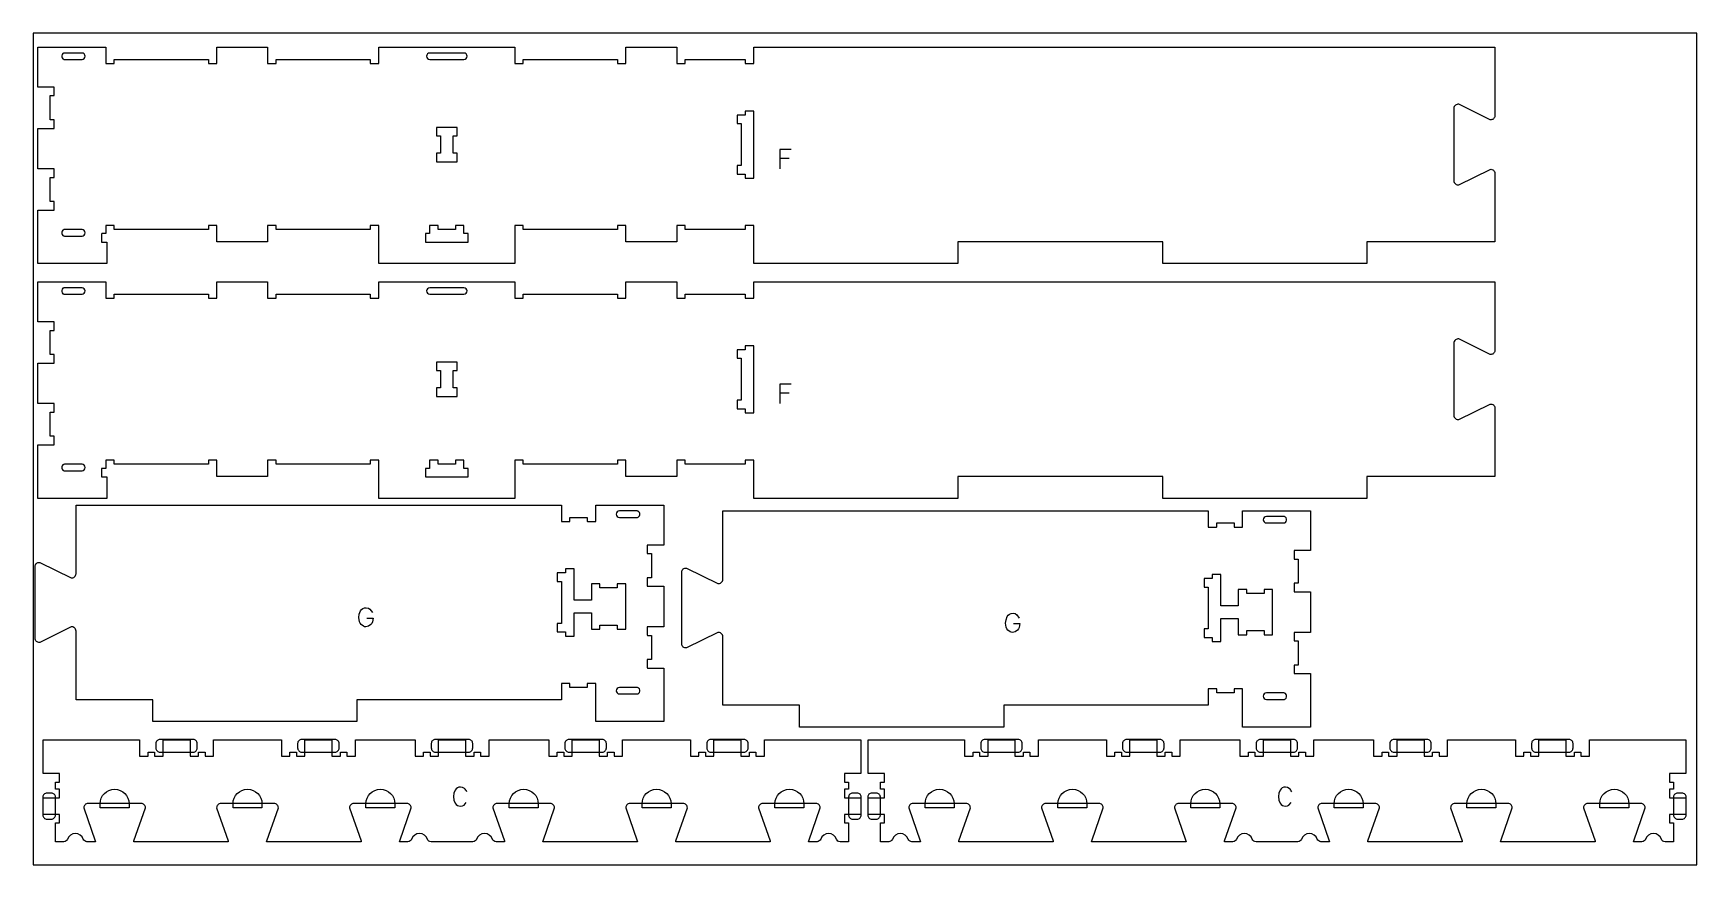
# Model space of a CAD drawing. Header units: millimetres. Extents: x -1220 to 1220, y -1930 to 4127.
# Drawn here: x -1220 to 1220, y 710 to 1930 of the extents above; entities that cross this region are included whole.
import ezdxf

# ---------------------------------------------------------------- set-up
doc = ezdxf.new("R2010")
doc.units = ezdxf.units.MM
for name, color, linetype, true_color in [('0_SHEET_SPRUCEPLY_2440X122', 1, 'Continuous', 0xff0000), ('1_ANYTOOL_1MMDEEP_LABELS_S', 2, 'Continuous', 0xffff00), ('3_ANYTOOL_CUTTHROUGH_INSID', 4, 'Continuous', 0x00ffff), ('4_ANYTOOL_CUTTHROUGH_OUTSI', 5, 'Continuous', 0x0000ff), ('5_ANYTOOL_HALF_MILL_9MM_IN', 3, 'Continuous', 0x00ff00)]:
    doc.layers.add(name, color=color, linetype=linetype, true_color=true_color)

msp = doc.modelspace()

# ---------------------------------------------------------------- linework, layer by layer
at = {"layer": '0_SHEET_SPRUCEPLY_2440X122'}
msp.add_lwpolyline([(-1220, 1930), (-1220, 710), (1220, 710), (1220, 1930)], close=True, dxfattribs=at)
at = {"layer": '1_ANYTOOL_1MMDEEP_LABELS_S'}
for p, q in [((-111.2, 1746.2), (-124.8, 1746.2)), ((-111.2, 1401.8), (-124.8, 1401.8))]:
    msp.add_line(p, q, dxfattribs=at)
for points in [[(-108.3, 1759.3), (-124.8, 1759.3), (-124.8, 1731.3)], [(-108.3, 1414.9), (-124.8, 1414.9), (-124.8, 1386.9)], [(-730.6, 1072), (-721.5, 1072), (-722.4, 1066.4), (-723.5, 1064.2), (-725, 1062.4), (-728.4, 1059.9), (-732.1, 1059.1), (-734, 1059.3), (-735.8, 1059.9), (-739.2, 1062.4), (-740.6, 1064.3), (-741.6, 1066.6), (-742.4, 1072.6), (-741.8, 1077.6), (-739.9, 1082.4), (-738.5, 1084.5), (-736.6, 1085.9), (-734.2, 1086.8), (-731.5, 1087.1), (-728.5, 1086.6), (-726.1, 1085), (-722.6, 1080.2)], [(218, 1063.8), (227.2, 1063.8), (226.2, 1058.3), (225.2, 1056.1), (223.7, 1054.2), (220.3, 1051.8), (216.5, 1050.9), (214.6, 1051.1), (212.8, 1051.7), (209.4, 1054.2), (208, 1056.1), (207, 1058.4), (206.2, 1064.5), (206.9, 1069.5), (208.7, 1074.2), (210.2, 1076.3), (212.1, 1077.8), (214.4, 1078.7), (217.2, 1079), (220.2, 1078.4), (222.6, 1076.8), (226, 1072)]]:
    msp.add_lwpolyline(points, dxfattribs=at)
for points in [[(-584.1, 816.9, 0.131103), (-587.7, 821.9), (-590.2, 823.4), (-593.3, 823.9), (-595.8, 823.7), (-597.9, 822.8), (-599.7, 821.5), (-601.1, 819.5), (-603.1, 815), (-603.7, 809.9), (-603.1, 804.9), (-601.1, 800.3), (-599.6, 798.4), (-597.7, 797), (-595.6, 796.2), (-593, 795.9), (-590.4, 796.3), (-588.1, 797.5), (-584.8, 801.4)], [(625.9, 816.9, 0.131103), (622.3, 821.9), (619.8, 823.4), (616.7, 823.9), (614.2, 823.7), (612.1, 822.8), (610.3, 821.5), (608.9, 819.5), (606.9, 815), (606.3, 809.9), (606.9, 804.9), (608.9, 800.3), (610.4, 798.4), (612.3, 797), (614.4, 796.2), (617, 795.9), (619.6, 796.3), (621.9, 797.5), (625.2, 801.4)]]:
    msp.add_lwpolyline(points, format="xyb", dxfattribs=at)
at = {"layer": '3_ANYTOOL_CUTTHROUGH_INSID'}
for points in [[(-1148.5, 1901), (-1174.2, 1901), (-1175, 1900.9), (-1175.7, 1900.6), (-1176.5, 1900.2), (-1177.6, 1898.8), (-1178.1, 1897.1), (-1178.1, 1895.4), (-1177.6, 1893.7), (-1176.5, 1892.3), (-1175.7, 1891.8), (-1175, 1891.6), (-1174.2, 1891.5), (-1148.5, 1891.5, 1)], [(-638.5, 1901, 1), (-638.5, 1891.5), (-588.5, 1891.5, 1), (-588.5, 1901)], [(-1148.5, 1632.5, 1), (-1148.5, 1642), (-1174.2, 1642), (-1175, 1641.9), (-1175.7, 1641.6), (-1176.5, 1641.2), (-1177.6, 1639.8), (-1178.1, 1638.1), (-1178.1, 1636.4), (-1177.6, 1634.7), (-1176.5, 1633.3), (-1175.7, 1632.8), (-1175, 1632.6), (-1174.2, 1632.5)], [(-1148.5, 1556.6), (-1174.2, 1556.6), (-1175, 1556.5), (-1175.7, 1556.2), (-1176.5, 1555.8), (-1177.6, 1554.4), (-1178.1, 1552.7), (-1178.1, 1551), (-1177.6, 1549.3), (-1176.5, 1547.9), (-1175.7, 1547.5), (-1175, 1547.2), (-1174.2, 1547.1), (-1148.5, 1547.1, 1)], [(-638.5, 1556.6, 1), (-638.5, 1547.1), (-588.5, 1547.1, 1), (-588.5, 1556.6)], [(-1148.5, 1288.1, 1), (-1148.5, 1297.6), (-1174.2, 1297.6), (-1175, 1297.5), (-1175.7, 1297.2), (-1176.5, 1296.8), (-1177.6, 1295.4), (-1178.1, 1293.7), (-1178.1, 1292), (-1177.6, 1290.3), (-1176.5, 1288.9), (-1175.7, 1288.5), (-1175, 1288.2), (-1174.2, 1288.1)], [(-360, 1229.1, 1), (-360, 1219.6), (-334.3, 1219.6), (-333.5, 1219.7), (-332.7, 1220), (-332, 1220.4), (-330.9, 1221.8), (-330.3, 1223.5), (-330.3, 1225.2), (-330.9, 1226.9), (-332, 1228.3), (-332.7, 1228.8), (-333.5, 1229), (-334.3, 1229.1)], [(588.7, 1221, 1), (588.7, 1211.5), (614.4, 1211.5), (615.2, 1211.5), (615.9, 1211.8), (616.7, 1212.3), (617.8, 1213.6), (618.3, 1215.4), (618.3, 1217.1), (617.8, 1218.8), (616.7, 1220.1), (615.9, 1220.6), (615.2, 1220.9), (614.4, 1221)], [(-360, 960.6), (-334.3, 960.6), (-333.5, 960.7), (-332.7, 961), (-332, 961.4), (-330.9, 962.8), (-330.3, 964.5), (-330.3, 966.2), (-330.9, 967.9), (-332, 969.3), (-332.7, 969.8), (-333.5, 970), (-334.3, 970.1), (-360, 970.1, 1)], [(588.7, 952.5), (614.4, 952.5), (615.2, 952.5), (615.9, 952.8), (616.7, 953.3), (617.8, 954.6), (618.3, 956.4), (618.3, 958.1), (617.8, 959.8), (616.7, 961.1), (615.9, 961.6), (615.2, 961.9), (614.4, 962), (588.7, 962, 1)]]:
    msp.add_lwpolyline(points, format="xyb", close=True, dxfattribs=at)
for points in [[(-163.2, 1717.4), (-163.2, 1815.9), (-175.7, 1815.9), (-175.7, 1809.9), (-187.7, 1809.9), (-187.7, 1797.4), (-181.7, 1797.4), (-181.7, 1735.9), (-187.7, 1735.9), (-187.7, 1723.4), (-175.7, 1723.4), (-175.7, 1717.4)], [(-622.7, 1779.4), (-622.7, 1753.9), (-628.7, 1753.9), (-628.7, 1741.4), (-598.2, 1741.4), (-598.2, 1753.9), (-604.2, 1753.9), (-604.2, 1779.4), (-598.2, 1779.4), (-598.2, 1791.9), (-628.7, 1791.9), (-628.7, 1779.4)], [(-600.7, 1648), (-600.7, 1642), (-626.2, 1642), (-626.2, 1648), (-638.7, 1648), (-638.7, 1636), (-644.7, 1636), (-644.7, 1623.5), (-582.2, 1623.5), (-582.2, 1636), (-588.2, 1636), (-588.2, 1648)], [(-163.2, 1373.1), (-163.2, 1471.6), (-175.7, 1471.6), (-175.7, 1465.6), (-187.7, 1465.6), (-187.7, 1453.1), (-181.7, 1453.1), (-181.7, 1391.6), (-187.7, 1391.6), (-187.7, 1379.1), (-175.7, 1379.1), (-175.7, 1373.1)], [(-622.7, 1435.1), (-622.7, 1409.6), (-628.7, 1409.6), (-628.7, 1397.1), (-598.2, 1397.1), (-598.2, 1409.6), (-604.2, 1409.6), (-604.2, 1435.1), (-598.2, 1435.1), (-598.2, 1447.6), (-628.7, 1447.6), (-628.7, 1435.1)], [(-600.7, 1303.6), (-600.7, 1297.6), (-626.2, 1297.6), (-626.2, 1303.6), (-638.7, 1303.6), (-638.7, 1291.6), (-644.7, 1291.6), (-644.7, 1279.1), (-582.2, 1279.1), (-582.2, 1291.6), (-588.2, 1291.6), (-588.2, 1303.6)], [(-451.3, 1051.6), (-439.3, 1051.6), (-439.3, 1045.6), (-426.8, 1045.6), (-426.8, 1079.6), (-401.3, 1079.6), (-401.3, 1055.6), (-388.8, 1055.6), (-388.8, 1061.6), (-363.3, 1061.6), (-363.3, 1055.6), (-350.8, 1055.6), (-350.8, 1122.1), (-363.3, 1122.1), (-363.3, 1116.1), (-388.8, 1116.1), (-388.8, 1122.1), (-401.3, 1122.1), (-401.3, 1098.1), (-426.8, 1098.1), (-426.8, 1144.1), (-439.3, 1144.1), (-439.3, 1138.1), (-451.3, 1138.1), (-451.3, 1125.6), (-445.3, 1125.6), (-445.3, 1064.1), (-451.3, 1064.1)], [(497.4, 1043.4), (509.4, 1043.4), (509.4, 1037.4), (521.9, 1037.4), (521.9, 1071.5), (547.4, 1071.5), (547.4, 1047.5), (559.9, 1047.5), (559.9, 1053.5), (585.4, 1053.5), (585.4, 1047.5), (597.9, 1047.5), (597.9, 1114), (585.4, 1114), (585.4, 1108), (559.9, 1108), (559.9, 1114), (547.4, 1114), (547.4, 1090), (521.9, 1090), (521.9, 1135.9), (509.4, 1135.9), (509.4, 1129.9), (497.4, 1129.9), (497.4, 1117.4), (503.4, 1117.4), (503.4, 1055.9), (497.4, 1055.9)]]:
    msp.add_lwpolyline(points, close=True, dxfattribs=at)
at = {"layer": '4_ANYTOOL_CUTTHROUGH_OUTSI'}
for points in [[(-1213.2, 1851), (-1213.2, 1909.5), (-1113.7, 1909.5), (-1113.7, 1885.7, 0.414214), (-1113.5, 1885.5), (-1101.5, 1885.5, 0.414214), (-1101.2, 1885.7), (-1101.2, 1891.5), (-963.2, 1891.5), (-963.2, 1885.7, 0.414214), (-963, 1885.5), (-951, 1885.5, 0.414214), (-950.7, 1885.7), (-950.7, 1909.5), (-876.2, 1909.5), (-876.2, 1885.7, 0.414214), (-876, 1885.5), (-864, 1885.5, 0.414214), (-863.7, 1885.7), (-863.7, 1891.5), (-725.7, 1891.5), (-725.7, 1885.7, 0.414214), (-725.5, 1885.5), (-713.5, 1885.5, 0.414214), (-713.2, 1885.7), (-713.2, 1909.5), (-513.7, 1909.5), (-513.7, 1885.7, 0.414214), (-513.5, 1885.5), (-501.5, 1885.5, 0.414214), (-501.2, 1885.7), (-501.2, 1891.5), (-363.2, 1891.5), (-363.2, 1885.7, 0.414214), (-363, 1885.5), (-351, 1885.5, 0.414214), (-350.7, 1885.7), (-350.7, 1909.5), (-276.2, 1909.5), (-276.2, 1885.7, 0.414214), (-276, 1885.5), (-264, 1885.5, 0.414214), (-263.7, 1885.7), (-263.7, 1891.5), (-175.7, 1891.5), (-175.7, 1885.7, 0.414214), (-175.5, 1885.5), (-163.5, 1885.5, 0.414214), (-163.2, 1885.7), (-163.2, 1909.5), (923.8, 1909.5), (923.8, 1808.8, -0.461531), (917.1, 1803.1), (871.1, 1825.8), (871.1, 1825.8, 0.463455), (863.8, 1819.7), (863.8, 1713.8, 0.463455), (871.1, 1707.7), (871.1, 1707.7), (917.1, 1730.3, -0.461531), (923.8, 1724.7), (923.8, 1624), (736.5, 1624, 0.414214), (736.3, 1623.7), (736.3, 1592), (436.8, 1592), (436.8, 1623.7, 0.414214), (436.5, 1624), (136.5, 1624, 0.414214), (136.3, 1623.7), (136.3, 1592), (-163.2, 1592), (-163.2, 1647.7, 0.414214), (-163.5, 1648), (-175.5, 1648, 0.414214), (-175.7, 1647.7), (-175.7, 1642), (-263.7, 1642), (-263.7, 1647.7, 0.414214), (-264, 1648), (-276, 1648, 0.414214), (-276.2, 1647.7), (-276.2, 1624), (-350.7, 1624), (-350.7, 1647.7, 0.414214), (-351, 1648), (-363, 1648, 0.414214), (-363.2, 1647.7), (-363.2, 1642), (-501.2, 1642), (-501.2, 1647.7, 0.414214), (-501.5, 1648), (-513.5, 1648, 0.414214), (-513.7, 1647.7), (-513.7, 1592), (-713.2, 1592), (-713.2, 1647.7, 0.414214), (-713.5, 1648), (-725.5, 1648, 0.414214), (-725.7, 1647.7), (-725.7, 1642), (-863.7, 1642), (-863.7, 1647.7, 0.414214), (-864, 1648), (-876, 1648, 0.414214), (-876.2, 1647.7), (-876.2, 1624), (-950.7, 1624), (-950.7, 1647.7, 0.414214), (-951, 1648), (-963, 1648, 0.414214), (-963.2, 1647.7), (-963.2, 1642), (-1101.2, 1642), (-1101.2, 1647.7, 0.414214), (-1101.5, 1648), (-1113.5, 1648, 0.414214), (-1113.7, 1647.7), (-1113.7, 1636), (-1119.5, 1636, 0.414214), (-1119.7, 1635.7), (-1119.7, 1623.7, 0.414214), (-1119.5, 1623.5), (-1112.3, 1623.5), (-1112.3, 1592), (-1213.2, 1592), (-1213.2, 1670.5), (-1189.5, 1670.5, 0.414214), (-1189.2, 1670.7), (-1189.2, 1682.7, 0.414214), (-1189.5, 1683), (-1195.2, 1683), (-1195.2, 1718.5), (-1189.5, 1718.5, 0.414214), (-1189.2, 1718.7), (-1189.2, 1730.7, 0.414214), (-1189.5, 1731), (-1213.2, 1731), (-1213.2, 1790.5), (-1189.5, 1790.5, 0.414214), (-1189.2, 1790.7), (-1189.2, 1802.7, 0.414214), (-1189.5, 1803), (-1195.2, 1803), (-1195.2, 1838.5), (-1189.5, 1838.5, 0.414214), (-1189.2, 1838.7), (-1189.2, 1850.7, 0.414214), (-1189.5, 1851)], [(-1213.2, 1506.6), (-1213.2, 1565.1), (-1113.7, 1565.1), (-1113.7, 1541.3, 0.414214), (-1113.5, 1541.1), (-1101.5, 1541.1, 0.414214), (-1101.2, 1541.3), (-1101.2, 1547.1), (-963.2, 1547.1), (-963.2, 1541.3, 0.414214), (-963, 1541.1), (-951, 1541.1, 0.414214), (-950.7, 1541.3), (-950.7, 1565.1), (-876.2, 1565.1), (-876.2, 1541.3, 0.414214), (-876, 1541.1), (-864, 1541.1, 0.414214), (-863.7, 1541.3), (-863.7, 1547.1), (-725.7, 1547.1), (-725.7, 1541.3, 0.414214), (-725.5, 1541.1), (-713.5, 1541.1, 0.414214), (-713.2, 1541.3), (-713.2, 1565.1), (-513.7, 1565.1), (-513.7, 1541.3, 0.414214), (-513.5, 1541.1), (-501.5, 1541.1, 0.414214), (-501.2, 1541.3), (-501.2, 1547.1), (-363.2, 1547.1), (-363.2, 1541.3, 0.414214), (-363, 1541.1), (-351, 1541.1, 0.414214), (-350.7, 1541.3), (-350.7, 1565.1), (-276.2, 1565.1), (-276.2, 1541.3, 0.414214), (-276, 1541.1), (-264, 1541.1, 0.414214), (-263.7, 1541.3), (-263.7, 1547.1), (-175.7, 1547.1), (-175.7, 1541.3, 0.414214), (-175.5, 1541.1), (-163.5, 1541.1, 0.414214), (-163.2, 1541.3), (-163.2, 1565.1), (923.8, 1565.1), (923.8, 1464.4, -0.461531), (917.1, 1458.8), (871.1, 1481.4), (871.1, 1481.4, 0.463455), (863.8, 1475.3), (863.8, 1369.4, 0.463455), (871.1, 1363.3), (871.1, 1363.3), (917.1, 1385.9, -0.461531), (923.8, 1380.3), (923.8, 1279.6), (736.5, 1279.6, 0.414214), (736.3, 1279.3), (736.3, 1247.6), (436.8, 1247.6), (436.8, 1279.3, 0.414214), (436.5, 1279.6), (136.5, 1279.6, 0.414214), (136.3, 1279.3), (136.3, 1247.6), (-163.2, 1247.6), (-163.2, 1303.3, 0.414214), (-163.5, 1303.6), (-175.5, 1303.6, 0.414214), (-175.7, 1303.3), (-175.7, 1297.6), (-263.7, 1297.6), (-263.7, 1303.3, 0.414214), (-264, 1303.6), (-276, 1303.6, 0.414214), (-276.2, 1303.3), (-276.2, 1279.6), (-350.7, 1279.6), (-350.7, 1303.3, 0.414214), (-351, 1303.6), (-363, 1303.6, 0.414214), (-363.2, 1303.3), (-363.2, 1297.6), (-501.2, 1297.6), (-501.2, 1303.3, 0.414214), (-501.5, 1303.6), (-513.5, 1303.6, 0.414214), (-513.7, 1303.3), (-513.7, 1247.6), (-713.2, 1247.6), (-713.2, 1303.3, 0.414214), (-713.5, 1303.6), (-725.5, 1303.6, 0.414214), (-725.7, 1303.3), (-725.7, 1297.6), (-863.7, 1297.6), (-863.7, 1303.3, 0.414214), (-864, 1303.6), (-876, 1303.6, 0.414214), (-876.2, 1303.3), (-876.2, 1279.6), (-950.7, 1279.6), (-950.7, 1303.3, 0.414214), (-951, 1303.6), (-963, 1303.6, 0.414214), (-963.2, 1303.3), (-963.2, 1297.6), (-1101.2, 1297.6), (-1101.2, 1303.3, 0.414214), (-1101.5, 1303.6), (-1113.5, 1303.6, 0.414214), (-1113.7, 1303.3), (-1113.7, 1291.6), (-1119.5, 1291.6, 0.414214), (-1119.7, 1291.3), (-1119.7, 1279.3, 0.414214), (-1119.5, 1279.1), (-1112.3, 1279.1), (-1112.3, 1247.6), (-1213.2, 1247.6), (-1213.2, 1326.1), (-1189.5, 1326.1, 0.414214), (-1189.2, 1326.3), (-1189.2, 1338.3, 0.414214), (-1189.5, 1338.6), (-1195.2, 1338.6), (-1195.2, 1374.1), (-1189.5, 1374.1, 0.414214), (-1189.2, 1374.3), (-1189.2, 1386.3, 0.414214), (-1189.5, 1386.6), (-1213.2, 1386.6), (-1213.2, 1446.1), (-1189.5, 1446.1, 0.414214), (-1189.2, 1446.3), (-1189.2, 1458.3, 0.414214), (-1189.5, 1458.6), (-1195.2, 1458.6), (-1195.2, 1494.1), (-1189.5, 1494.1, 0.414214), (-1189.2, 1494.3), (-1189.2, 1506.3, 0.414214), (-1189.5, 1506.6)], [(-295.3, 1237.6), (-295.3, 1179.1), (-319, 1179.1, 0.414214), (-319.3, 1178.9), (-319.3, 1166.9, 0.414214), (-319, 1166.6), (-313.3, 1166.6), (-313.3, 1131.1), (-319, 1131.1, 0.414214), (-319.3, 1130.9), (-319.3, 1118.9, 0.414214), (-319, 1118.6), (-295.3, 1118.6), (-295.3, 1059.1), (-319, 1059.1, 0.414214), (-319.3, 1058.9), (-319.3, 1046.9, 0.414214), (-319, 1046.6), (-313.3, 1046.6), (-313.3, 1011.1), (-319, 1011.1, 0.414214), (-319.3, 1010.9), (-319.3, 998.9, 0.414214), (-319, 998.6), (-295.3, 998.6), (-295.3, 920.1), (-394.8, 920.1), (-394.8, 975.9, 0.414214), (-395, 976.1), (-407, 976.1, 0.414214), (-407.3, 975.9), (-407.3, 970.1), (-432.8, 970.1), (-432.8, 975.9, 0.414214), (-433, 976.1), (-445, 976.1, 0.414214), (-445.3, 975.9), (-445.3, 952.1), (-745, 952.1, 0.414214), (-745.3, 951.9), (-745.3, 920.1), (-1044.8, 920.1), (-1044.8, 951.9, 0.414214), (-1045, 952.1), (-1157.3, 952.1), (-1157.3, 1052.8, 0.463455), (-1164.5, 1059), (-1164.6, 1058.9), (-1210.6, 1036.3, -0.461531), (-1217.3, 1042), (-1217.3, 1147.8, -0.461531), (-1210.6, 1153.5), (-1164.6, 1130.8), (-1164.5, 1130.8, 0.463455), (-1157.3, 1137), (-1157.3, 1237.6), (-445.3, 1237.6), (-445.3, 1213.9, 0.414214), (-445, 1213.6), (-433, 1213.6, 0.414214), (-432.8, 1213.9), (-432.8, 1219.6), (-407.3, 1219.6), (-407.3, 1213.9, 0.414214), (-407, 1213.6), (-395, 1213.6, 0.414214), (-394.8, 1213.9), (-394.8, 1237.6)], [(653.4, 1229.5), (653.4, 1171), (629.7, 1171, 0.414214), (629.4, 1170.7), (629.4, 1158.7, 0.414214), (629.7, 1158.5), (635.4, 1158.5), (635.4, 1123), (629.7, 1123, 0.414214), (629.4, 1122.7), (629.4, 1110.7, 0.414214), (629.7, 1110.5), (653.4, 1110.5), (653.4, 1051), (629.7, 1051, 0.414214), (629.4, 1050.7), (629.4, 1038.7, 0.414214), (629.7, 1038.5), (635.4, 1038.5), (635.4, 1003), (629.7, 1003, 0.414214), (629.4, 1002.7), (629.4, 990.7, 0.414214), (629.7, 990.5), (653.4, 990.5), (653.4, 912), (553.9, 912), (553.9, 967.7, 0.414214), (553.7, 968), (541.7, 968, 0.414214), (541.4, 967.7), (541.4, 962), (515.9, 962), (515.9, 967.7, 0.414214), (515.7, 968), (503.7, 968, 0.414214), (503.4, 967.7), (503.4, 944), (203.7, 944, 0.414214), (203.4, 943.7), (203.4, 912), (-96.1, 912), (-96.1, 943.7, 0.414214), (-96.3, 944), (-208.6, 944), (-208.6, 1044.6, 0.463455), (-215.9, 1050.8), (-215.9, 1050.8), (-261.9, 1028.1, -0.461531), (-268.6, 1033.8), (-268.6, 1139.6, -0.461531), (-261.9, 1145.3), (-215.9, 1122.6), (-215.9, 1122.6, 0.463455), (-208.6, 1128.8), (-208.6, 1229.5), (503.4, 1229.5), (503.4, 1205.7, 0.414214), (503.7, 1205.5), (515.7, 1205.5, 0.414214), (515.9, 1205.7), (515.9, 1211.5), (541.4, 1211.5), (541.4, 1205.7, 0.414214), (541.7, 1205.5), (553.7, 1205.5, 0.414214), (553.9, 1205.7), (553.9, 1229.5)], [(-1175.1, 743.8), (-1187.5, 743.8), (-1187.5, 771.3), (-1181.8, 771.3, 0.414214), (-1181.5, 771.5), (-1181.5, 783.5, 0.414214), (-1181.8, 783.8), (-1205.5, 783.8), (-1205.5, 808.3), (-1181.8, 808.3, 0.414214), (-1181.5, 808.5), (-1181.5, 820.5, 0.414214), (-1181.8, 820.8), (-1187.5, 820.8), (-1187.5, 831.3), (-1181.8, 831.3, 0.414214), (-1181.5, 831.5), (-1181.5, 843.5, 0.414214), (-1181.8, 843.8), (-1205.5, 843.8), (-1205.5, 893.3), (-1064, 893.3), (-1064, 869.5, 0.414214), (-1063.8, 869.3), (-1051.8, 869.3, 0.414214), (-1051.5, 869.5), (-1051.5, 875.3), (-1042, 875.3), (-1042, 869.5, 0.414214), (-1041.8, 869.3), (-1029.8, 869.3, 0.414214), (-1029.5, 869.5), (-1029.5, 893.3), (-990, 893.3), (-990, 869.5, 0.414214), (-989.8, 869.3), (-977.8, 869.3, 0.414214), (-977.5, 869.5), (-977.5, 875.3), (-968, 875.3), (-968, 869.5, 0.414214), (-967.8, 869.3), (-955.8, 869.3, 0.414214), (-955.5, 869.5), (-955.5, 893.3), (-856, 893.3), (-856, 869.5, 0.414214), (-855.8, 869.3), (-843.8, 869.3, 0.414214), (-843.5, 869.5), (-843.5, 875.3), (-834, 875.3), (-834, 869.5, 0.414214), (-833.8, 869.3), (-821.8, 869.3, 0.414214), (-821.5, 869.5), (-821.5, 893.3), (-782, 893.3), (-782, 869.5, 0.414214), (-781.8, 869.3), (-769.8, 869.3, 0.414214), (-769.5, 869.5), (-769.5, 875.3), (-760, 875.3), (-760, 869.5, 0.414214), (-759.8, 869.3), (-747.8, 869.3, 0.414214), (-747.5, 869.5), (-747.5, 893.3), (-660, 893.3), (-660, 869.5, 0.414214), (-659.8, 869.3), (-647.8, 869.3, 0.414214), (-647.5, 869.5), (-647.5, 875.3), (-638, 875.3), (-638, 869.5, 0.414214), (-637.8, 869.3), (-625.8, 869.3, 0.414214), (-625.5, 869.5), (-625.5, 893.3), (-586, 893.3), (-586, 869.5, 0.414214), (-585.8, 869.3), (-573.8, 869.3, 0.414214), (-573.5, 869.5), (-573.5, 875.3), (-564, 875.3), (-564, 869.5, 0.414214), (-563.8, 869.3), (-551.8, 869.3, 0.414214), (-551.5, 869.5), (-551.5, 893.3), (-464, 893.3), (-464, 869.5, 0.414214), (-463.8, 869.3), (-451.8, 869.3, 0.414214), (-451.5, 869.5), (-451.5, 875.3), (-442, 875.3), (-442, 869.5, 0.414214), (-441.8, 869.3), (-429.8, 869.3, 0.414214), (-429.5, 869.5), (-429.5, 893.3), (-390, 893.3), (-390, 869.5, 0.414214), (-389.8, 869.3), (-377.8, 869.3, 0.414214), (-377.5, 869.5), (-377.5, 875.3), (-368, 875.3), (-368, 869.5, 0.414214), (-367.8, 869.3), (-355.8, 869.3, 0.414214), (-355.5, 869.5), (-355.5, 893.3), (-256, 893.3), (-256, 869.5, 0.414214), (-255.8, 869.3), (-243.8, 869.3, 0.414214), (-243.5, 869.5), (-243.5, 875.3), (-234, 875.3), (-234, 869.5, 0.414214), (-233.8, 869.3), (-221.8, 869.3, 0.414214), (-221.5, 869.5), (-221.5, 893.3), (-182, 893.3), (-182, 869.5, 0.414214), (-181.8, 869.3), (-169.8, 869.3, 0.414214), (-169.5, 869.5), (-169.5, 875.3), (-160, 875.3), (-160, 869.5, 0.414214), (-159.8, 869.3), (-147.8, 869.3, 0.414214), (-147.5, 869.5), (-147.5, 893.3), (-6, 893.3), (-6, 843.8), (-29.8, 843.8, 0.414214), (-30, 843.5), (-30, 831.5, 0.414214), (-29.8, 831.3), (-24, 831.3), (-24, 820.8), (-29.8, 820.8, 0.414214), (-30, 820.5), (-30, 808.5, 0.414214), (-29.8, 808.3), (-6, 808.3), (-6, 783.8), (-29.8, 783.8, 0.414214), (-30, 783.5), (-30, 771.5, 0.414214), (-29.8, 771.3), (-24, 771.3), (-24, 743.8), (-36.4, 743.8, -0.317837), (-41.9, 747.6, 0.707107), (-65, 747.6, -0.317837), (-70.4, 743.8), (-82.8, 743.8), (-82.5, 745.2), (-65.6, 793.5), (-65.6, 793.5, 0.414214), (-71.9, 799.8), (-149.9, 799.8, 0.414214), (-156.1, 793.5), (-156.1, 793.5), (-139.2, 745.2), (-139, 743.8), (-277.7, 743.8), (-277.4, 745.2), (-260.5, 793.5), (-260.5, 793.5, 0.414214), (-266.8, 799.8), (-344.8, 799.8, 0.414214), (-351, 793.5), (-351, 793.5), (-334.1, 745.2), (-333.9, 743.8), (-472.6, 743.8), (-472.3, 745.2), (-455.4, 793.5), (-455.4, 793.5, 0.414214), (-461.7, 799.8), (-539.7, 799.8, 0.414214), (-545.9, 793.5), (-545.9, 793.5), (-529, 745.2), (-528.8, 743.8), (-541.2, 743.8, -0.317837), (-546.6, 747.6, 0.707107), (-569.7, 747.6, -0.317837), (-575.1, 743.8), (-636.4, 743.8, -0.317837), (-641.9, 747.6, 0.707107), (-665, 747.6, -0.317837), (-670.4, 743.8), (-682.8, 743.8), (-682.5, 745.2), (-665.6, 793.5), (-665.6, 793.5, 0.414214), (-671.9, 799.8), (-749.9, 799.8, 0.414214), (-756.1, 793.5), (-756.1, 793.5), (-739.2, 745.2), (-739, 743.8), (-877.7, 743.8), (-877.4, 745.2), (-860.5, 793.5), (-860.5, 793.5, 0.414214), (-866.8, 799.8), (-944.8, 799.8, 0.414214), (-951, 793.5), (-951, 793.5), (-934.1, 745.2), (-933.9, 743.8), (-1072.6, 743.8), (-1072.3, 745.2), (-1055.4, 793.5), (-1055.4, 793.5, 0.414214), (-1061.7, 799.8), (-1139.7, 799.8, 0.414214), (-1145.9, 793.5), (-1145.9, 793.5), (-1129, 745.2), (-1128.8, 743.8), (-1141.2, 743.8, -0.317837), (-1146.6, 747.6, 0.707107), (-1169.7, 747.6, -0.317837)], [(34.9, 743.8), (22.5, 743.8), (22.5, 771.3), (28.2, 771.3, 0.414214), (28.5, 771.5), (28.5, 783.5, 0.414214), (28.2, 783.8), (4.5, 783.8), (4.5, 808.3), (28.2, 808.3, 0.414214), (28.5, 808.5), (28.5, 820.5, 0.414214), (28.2, 820.8), (22.5, 820.8), (22.5, 831.3), (28.2, 831.3, 0.414214), (28.5, 831.5), (28.5, 843.5, 0.414214), (28.2, 843.8), (4.5, 843.8), (4.5, 893.3), (146, 893.3), (146, 869.5, 0.414214), (146.2, 869.3), (158.2, 869.3, 0.414214), (158.5, 869.5), (158.5, 875.3), (168, 875.3), (168, 869.5, 0.414214), (168.2, 869.3), (180.2, 869.3, 0.414214), (180.5, 869.5), (180.5, 893.3), (220, 893.3), (220, 869.5, 0.414214), (220.2, 869.3), (232.2, 869.3, 0.414214), (232.5, 869.5), (232.5, 875.3), (242, 875.3), (242, 869.5, 0.414214), (242.2, 869.3), (254.2, 869.3, 0.414214), (254.5, 869.5), (254.5, 893.3), (354, 893.3), (354, 869.5, 0.414214), (354.2, 869.3), (366.2, 869.3, 0.414214), (366.5, 869.5), (366.5, 875.3), (376, 875.3), (376, 869.5, 0.414214), (376.2, 869.3), (388.2, 869.3, 0.414214), (388.5, 869.5), (388.5, 893.3), (428, 893.3), (428, 869.5, 0.414214), (428.2, 869.3), (440.2, 869.3, 0.414214), (440.5, 869.5), (440.5, 875.3), (450, 875.3), (450, 869.5, 0.414214), (450.2, 869.3), (462.2, 869.3, 0.414214), (462.5, 869.5), (462.5, 893.3), (550, 893.3), (550, 869.5, 0.414214), (550.2, 869.3), (562.2, 869.3, 0.414214), (562.5, 869.5), (562.5, 875.3), (572, 875.3), (572, 869.5, 0.414214), (572.2, 869.3), (584.2, 869.3, 0.414214), (584.5, 869.5), (584.5, 893.3), (624, 893.3), (624, 869.5, 0.414214), (624.2, 869.3), (636.2, 869.3, 0.414214), (636.5, 869.5), (636.5, 875.3), (646, 875.3), (646, 869.5, 0.414214), (646.2, 869.3), (658.2, 869.3, 0.414214), (658.5, 869.5), (658.5, 893.3), (746, 893.3), (746, 869.5, 0.414214), (746.2, 869.3), (758.2, 869.3, 0.414214), (758.5, 869.5), (758.5, 875.3), (768, 875.3), (768, 869.5, 0.414214), (768.2, 869.3), (780.2, 869.3, 0.414214), (780.5, 869.5), (780.5, 893.3), (820, 893.3), (820, 869.5, 0.414214), (820.2, 869.3), (832.2, 869.3, 0.414214), (832.5, 869.5), (832.5, 875.3), (842, 875.3), (842, 869.5, 0.414214), (842.2, 869.3), (854.2, 869.3, 0.414214), (854.5, 869.5), (854.5, 893.3), (954, 893.3), (954, 869.5, 0.414214), (954.2, 869.3), (966.2, 869.3, 0.414214), (966.5, 869.5), (966.5, 875.3), (976, 875.3), (976, 869.5, 0.414214), (976.2, 869.3), (988.2, 869.3, 0.414214), (988.5, 869.5), (988.5, 893.3), (1028, 893.3), (1028, 869.5, 0.414214), (1028.2, 869.3), (1040.2, 869.3, 0.414214), (1040.5, 869.5), (1040.5, 875.3), (1050, 875.3), (1050, 869.5, 0.414214), (1050.2, 869.3), (1062.2, 869.3, 0.414214), (1062.5, 869.5), (1062.5, 893.3), (1204, 893.3), (1204, 843.8), (1180.2, 843.8, 0.414214), (1180, 843.5), (1180, 831.5, 0.414214), (1180.2, 831.3), (1186, 831.3), (1186, 820.8), (1180.2, 820.8, 0.414214), (1180, 820.5), (1180, 808.5, 0.414214), (1180.2, 808.3), (1204, 808.3), (1204, 783.8), (1180.2, 783.8, 0.414214), (1180, 783.5), (1180, 771.5, 0.414214), (1180.2, 771.3), (1186, 771.3), (1186, 743.8), (1173.6, 743.8, -0.317837), (1168.1, 747.6, 0.707107), (1145, 747.6, -0.317837), (1139.6, 743.8), (1127.2, 743.8), (1127.5, 745.2), (1144.4, 793.5), (1144.4, 793.5, 0.414214), (1138.1, 799.8), (1060.1, 799.8, 0.414214), (1053.9, 793.5), (1053.9, 793.5), (1070.8, 745.2), (1071, 743.8), (932.3, 743.8), (932.6, 745.2), (949.5, 793.5), (949.5, 793.5, 0.414214), (943.2, 799.8), (865.2, 799.8, 0.414214), (859, 793.5), (859, 793.5), (875.9, 745.2), (876.1, 743.8), (737.4, 743.8), (737.7, 745.2), (754.6, 793.5), (754.6, 793.5, 0.414214), (748.3, 799.8), (670.3, 799.8, 0.414214), (664.1, 793.5), (664.1, 793.5), (681, 745.2), (681.2, 743.8), (668.8, 743.8, -0.317837), (663.4, 747.6, 0.707107), (640.3, 747.6, -0.317837), (634.9, 743.8), (573.6, 743.8, -0.317837), (568.1, 747.6, 0.707107), (545, 747.6, -0.317837), (539.6, 743.8), (527.2, 743.8), (527.5, 745.2), (544.4, 793.5), (544.4, 793.5, 0.414214), (538.1, 799.8), (460.1, 799.8, 0.414214), (453.9, 793.5), (453.9, 793.5), (470.8, 745.2), (471, 743.8), (332.3, 743.8), (332.6, 745.2), (349.5, 793.5), (349.5, 793.5, 0.414214), (343.2, 799.8), (265.2, 799.8, 0.414214), (259, 793.5), (259, 793.5), (275.9, 745.2), (276.1, 743.8), (137.4, 743.8), (137.7, 745.2), (154.6, 793.5), (154.6, 793.5, 0.414214), (148.3, 799.8), (70.3, 799.8, 0.414214), (64.1, 793.5), (64.1, 793.5), (81, 745.2), (81.2, 743.8), (68.8, 743.8, -0.317837), (63.4, 747.6, 0.707107), (40.3, 747.6, -0.317837)]]:
    msp.add_lwpolyline(points, format="xyb", close=True, dxfattribs=at)
at = {"layer": '5_ANYTOOL_HALF_MILL_9MM_IN'}
for points in [[(-1034.2, 893.8, 0.414214), (-1040.2, 887.8), (-1040.2, 881.3, 0.414214), (-1034.2, 875.3), (-985.4, 875.3, 0.414214), (-979.4, 881.3), (-979.4, 887.8, 0.414214), (-985.4, 893.8)], [(-826.2, 893.8, 0.414214), (-832.2, 887.8), (-832.2, 881.3, 0.414214), (-826.2, 875.3), (-777.4, 875.3, 0.414214), (-771.4, 881.3), (-771.4, 887.8, 0.414214), (-777.4, 893.8)], [(-630.2, 893.8, 0.414214), (-636.2, 887.8), (-636.2, 881.3, 0.414214), (-630.2, 875.3), (-581.4, 875.3, 0.414214), (-575.4, 881.3), (-575.4, 887.8, 0.414214), (-581.4, 893.8)], [(-434.2, 893.8, 0.414214), (-440.2, 887.8), (-440.2, 881.3, 0.414214), (-434.2, 875.3), (-385.4, 875.3, 0.414214), (-379.4, 881.3), (-379.4, 887.8, 0.414214), (-385.4, 893.8)], [(-226.2, 893.8, 0.414214), (-232.2, 887.8), (-232.2, 881.3, 0.414214), (-226.2, 875.3), (-177.4, 875.3, 0.414214), (-171.4, 881.3), (-171.4, 887.8, 0.414214), (-177.4, 893.8)], [(175.8, 893.8, 0.414214), (169.8, 887.8), (169.8, 881.3, 0.414214), (175.8, 875.3), (224.6, 875.3, 0.414214), (230.6, 881.3), (230.6, 887.8, 0.414214), (224.6, 893.8)], [(383.8, 893.8, 0.414214), (377.8, 887.8), (377.8, 881.3, 0.414214), (383.8, 875.3), (432.6, 875.3, 0.414214), (438.6, 881.3), (438.6, 887.8, 0.414214), (432.6, 893.8)], [(579.8, 893.8, 0.414214), (573.8, 887.8), (573.8, 881.3, 0.414214), (579.8, 875.3), (628.6, 875.3, 0.414214), (634.6, 881.3), (634.6, 887.8, 0.414214), (628.6, 893.8)], [(775.8, 893.8, 0.414214), (769.8, 887.8), (769.8, 881.3, 0.414214), (775.8, 875.3), (824.6, 875.3, 0.414214), (830.6, 881.3), (830.6, 887.8, 0.414214), (824.6, 893.8)], [(983.8, 893.8, 0.414214), (977.8, 887.8), (977.8, 881.3, 0.414214), (983.8, 875.3), (1032.6, 875.3, 0.414214), (1038.6, 881.3), (1038.6, 887.8, 0.414214), (1032.6, 893.8)], [(-1200, 815.2, 0.414214), (-1206, 809.2), (-1206, 782.9, 0.414214), (-1200, 776.9), (-1193.5, 776.9, 0.414214), (-1187.5, 782.9), (-1187.5, 809.2, 0.414214), (-1193.5, 815.2)], [(-1121.9, 799.5, -1), (-1079.4, 799.5), (-1079.4, 793.3), (-1121.9, 793.3)], [(-927, 799.5, -1), (-884.5, 799.5), (-884.5, 793.3), (-927, 793.3)], [(-732.1, 799.5, -1), (-689.6, 799.5), (-689.6, 793.3), (-732.1, 793.3)], [(-521.9, 799.5, -1), (-479.4, 799.5), (-479.4, 793.3), (-521.9, 793.3)], [(-327, 799.5, -1), (-284.5, 799.5), (-284.5, 793.3), (-327, 793.3)], [(-132.1, 799.5, -1), (-89.6, 799.5), (-89.6, 793.3), (-132.1, 793.3)], [(-18, 815.2, 0.414214), (-24, 809.2), (-24, 782.9, 0.414214), (-18, 776.9), (-11.5, 776.9, 0.414214), (-5.5, 782.9), (-5.5, 809.2, 0.414214), (-11.5, 815.2)], [(10, 815.2, 0.414214), (4, 809.2), (4, 782.9, 0.414214), (10, 776.9), (16.5, 776.9, 0.414214), (22.5, 782.9), (22.5, 809.2, 0.414214), (16.5, 815.2)], [(88.1, 799.5, -1), (130.6, 799.5), (130.6, 793.3), (88.1, 793.3)], [(283, 799.5, -1), (325.5, 799.5), (325.5, 793.3), (283, 793.3)], [(477.9, 799.5, -1), (520.4, 799.5), (520.4, 793.3), (477.9, 793.3)], [(688.1, 799.5, -1), (730.6, 799.5), (730.6, 793.3), (688.1, 793.3)], [(883, 799.5, -1), (925.5, 799.5), (925.5, 793.3), (883, 793.3)], [(1077.9, 799.5, -1), (1120.4, 799.5), (1120.4, 793.3), (1077.9, 793.3)], [(1192, 815.2, 0.414214), (1186, 809.2), (1186, 782.9, 0.414214), (1192, 776.9), (1198.5, 776.9, 0.414214), (1204.5, 782.9), (1204.5, 809.2, 0.414214), (1198.5, 815.2)]]:
    msp.add_lwpolyline(points, format="xyb", close=True, dxfattribs=at)

doc.saveas('drawing.dxf')
